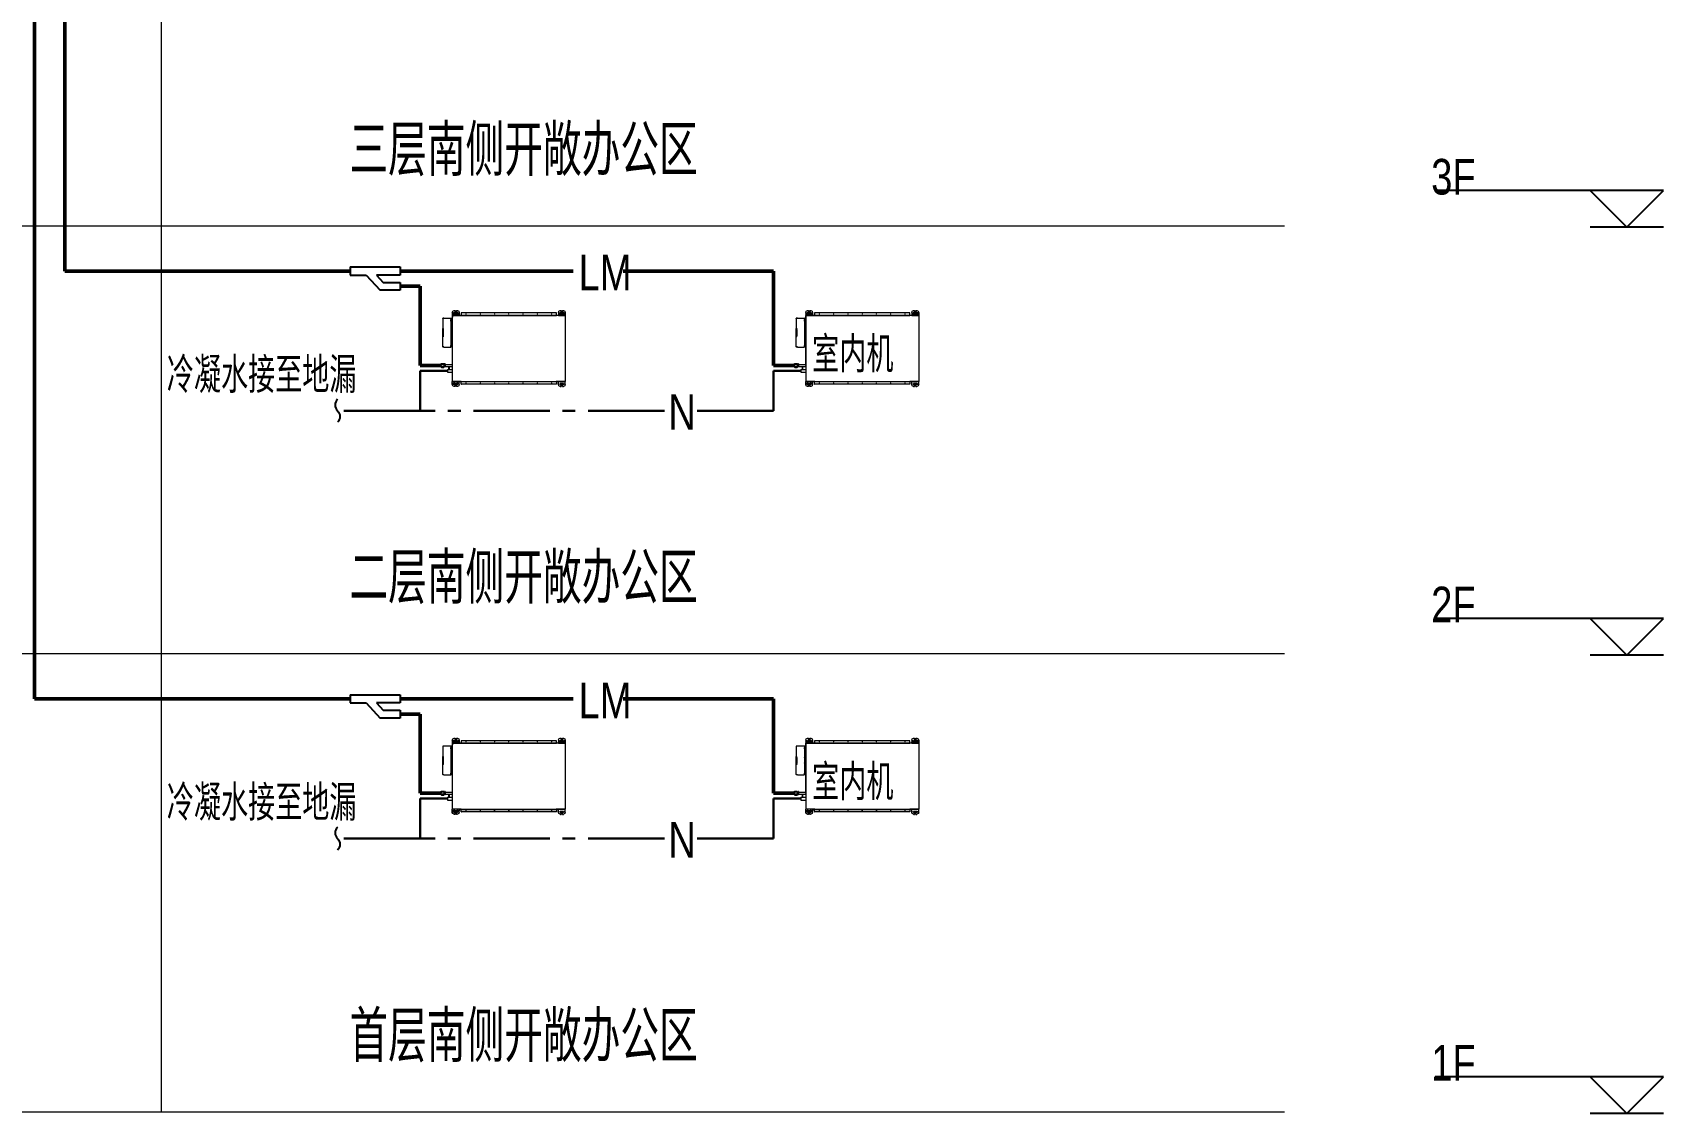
# Model space of a CAD drawing. Extents: x -562219 to -386232, y -244737 to -38219.
# Drawn here: x -447327 to -431314, y -212484 to -201873 of the extents above; entities that cross this region are included whole.
import ezdxf
from ezdxf.enums import TextEntityAlignment as Align

# ---------------------------------------------------------------- set-up
doc = ezdxf.new("R2010")
doc.units = 0
doc.header["$LTSCALE"] = 1000
doc.header["$MEASUREMENT"] = 0
doc.linetypes.add('CENTER2', pattern=[1.125, 0.75, -0.125, 0.125, -0.125])
doc.linetypes.add('SYTM$0$CENTER2', pattern=[0])
doc.layers.get('0').update_dxf_attribs({"linetype": 'CONTINUOUS'})
for name, color, linetype, lineweight in [('SYTM$0$EXHS-DIMS', 3, 'CONTINUOUS', 25), ('SYTM$0$FQCA-FZWD', 34, 'CONTINUOUS', 25), ('SYTM$0$FQCA-INAC', 3, 'CONTINUOUS', 18), ('SYTM$0$FQCA-RFGD', 210, 'SYTM$0$CENTER2', 18), ('SYTM$0$SYST-ASST', 7, 'CONTINUOUS', 18)]:
    doc.layers.add(name, color=color, linetype=linetype, lineweight=lineweight)
for name, color, linetype in [('SYTM$0$NOTE', 3, 'CONTINUOUS'), ('SYTM$0$sys-duct-PA001158$0$FQCA-BNCD', 7, 'CONTINUOUS'), ('VRV-DIM', 3, 'CONTINUOUS')]:
    doc.layers.add(name, color=color, linetype=linetype)
doc.styles.add('HZF', font='ROS', dxfattribs={"width": 0.8, "bigfont": 'JD'})
doc.styles.add('SYTM$0$Arial0.7', font='arial.ttf', dxfattribs={"width": 0.7})
doc.styles.add('SYTM$0$sys-duct-PA001158$0$Standard', font='arial.ttf')
doc.dimstyles.new('SYTM$0$sys-duct-PA001158$0$DSTYLE2', dxfattribs={"dimtxt": 25, "dimasz": 3, "dimexe": 1, "dimexo": 1.5, "dimgap": 1.5, "dimtad": 1, "dimdec": 3, "dimlfac": 10, "dimzin": 3, "dimdsep": 46, "dimtxsty": 'SYTM$0$sys-duct-PA001158$0$Standard', "dimcen": 0.09, "dimadec": 0, "dimazin": 0, "dimtp": 1, "dimtm": 1, "dimtfac": 1, "dimtdec": 3, "dimtofl": 0, "dimtmove": 2, "dimatfit": 3, "dimfxl": 0, "dimtolj": 1, "dimtzin": 0, "dimarcsym": 0})

# ---------------------------------------------------------------- blocks, each defined once
blk = doc.blocks.new('*D13')
at = {"color": 0, "lineweight": -2}
for p, q in [((577, -112), (577, -93)), ((666, -94), (580, -94)), ((669, -15), (669, -95))]:
    blk.add_line(p, q, dxfattribs=at)
at = {"color": 0}
for points in [[(580, -94), (580, -95), (577, -94)], [(666, -94), (666, -95), (669, -94)]]:
    blk.add_solid(points, dxfattribs=at)
at = {"color": 0, "insert": (623, -67), "char_height": 2.5, "attachment_point": 5, "style": 'SYTM$0$sys-duct-PA001158$0$Standard'}
blk.add_mtext('\\A1;920', dxfattribs=at)
blk = doc.blocks.new('SYTM$0$剖断线')
at = {"color": 3, "flags": 128}
blk.add_lwpolyline([(1, 0, -0.414214), (0, 0, 0.414214), (-1, 0)], format="xyb", dxfattribs=at)
blk = doc.blocks.new('SYTM$0$标高-左上')
for p, q in [((0, 0), (-3, 3)), ((-3, 3), (15.67, 3)), ((3, 3), (0, 0)), ((-3, 0), (3, 0))]:
    blk.add_line(p, q)
at = {"style": 'SYTM$0$Arial0.7'}
blk.add_attdef('LEVEL', text='', height=2.5, dxfattribs=at).set_placement((4.24, 6.61), align=Align.TOP_LEFT)
blk = doc.blocks.new('SYTM$0$2')
for p, q in [((-534.1, 324.01), (-534.1, 293.61)), ((-507.1, 342.01), (-516.1, 342.01)), ((-507.1, 343.61), (-515.1, 343.61)), ((-515.1, 343.61), (-515.1, 342.01)), ((-512.6, 325.61), (-510.1, 325.61)), ((-507.1, 343.61), (-507.1, 328.61)), ((-500.1, 323.11), (-500.1, 314.12)), ((-485.1, 343.61), (-493.1, 343.61)), ((-493.1, 343.61), (-493.1, 328.61)), ((-484.1, 342.01), (-493.1, 342.01)), ((-487.6, 325.61), (-490.1, 325.61)), ((-485.1, 343.61), (-485.1, 342.01)), ((-466.1, 324.01), (-466.1, 293.61)), ((507.9, 324.01), (507.9, 293.61)), ((534.9, 342.01), (525.9, 342.01)), ((534.9, 343.61), (526.9, 343.61)), ((526.9, 343.61), (526.9, 342.01)), ((529.4, 325.61), (531.9, 325.61)), ((534.9, 343.61), (534.9, 328.61)), ((541.9, 323.11), (541.9, 314.12)), ((556.9, 343.61), (548.9, 343.61)), ((548.9, 343.61), (548.9, 328.61)), ((557.9, 342.01), (548.9, 342.01)), ((554.4, 325.61), (551.9, 325.61)), ((556.9, 343.61), (556.9, 342.01)), ((575.9, 324.01), (575.9, 293.61)), ((-466.1, 293.61), (-534.1, 293.61)), ((-534.1, 293.61), (-533.1, 293.61)), ((-534.1, 293.61), (-534.1, -353.39)), ((-532.1, 293.61), (573.9, 293.61)), ((-469.1, 308.61), (-531.1, 308.61)), ((-487.6, 318.61), (-512.6, 318.61)), ((-487.6, 311.61), (-512.6, 311.61)), ((-465.1, 294.61), (-465.1, 293.61)), ((-465.1, 294.61), (-446.1, 294.61)), ((-465.1, 293.61), (-446.1, 293.61)), ((-447.1, 294.61), (-447.1, 318.61)), ((-447.1, 318.61), (488.9, 318.61)), ((488.9, 294.61), (-447.1, 294.61)), ((-446.1, 318.61), (-445.1, 318.61)), ((487.9, 293.61), (-446.1, 293.61)), ((506.9, 294.61), (487.9, 294.61)), ((506.9, 293.61), (487.9, 293.61)), ((488.9, 318.61), (488.9, 294.61)), ((506.9, 294.61), (506.9, 293.61)), ((575.9, 293.61), (507.9, 293.61)), ((572.9, 308.61), (510.9, 308.61)), ((554.4, 318.61), (529.4, 318.61)), ((554.4, 311.61), (529.4, 311.61)), ((573.9, 292.61), (573.9, 278.61)), ((573.9, 278.61), (574.9, 278.61)), ((574.9, 292.61), (574.9, 278.61)), ((576.9, 294.61), (575.9, 294.61)), ((575.9, 294.61), (575.9, -354.39)), ((576.9, 294.61), (576.9, 270.81)), ((577.9, 273.31), (576.9, 273.31)), ((576.9, 253.31), (576.9, 273.31)), ((576.9, 265.81), (576.9, 160.71)), ((576.9, 163.21), (576.9, 153.21)), ((577.9, 163.21), (576.9, 163.21)), ((577.9, 253.31), (577.9, 273.31)), ((587.9, 253.31), (577.9, 253.31)), ((587.9, 252.31), (577.9, 252.31)), ((577.9, 163.21), (577.9, 153.21)), ((587.9, 238.31), (587.9, 252.31)), ((588.9, 238.31), (587.9, 238.31)), ((588.9, 266.01), (588.9, -15.59)), ((588.9, 238.31), (588.9, 252.31)), ((657.6, 267.01), (589.9, 267.01)), ((657.6, 267.01), (657.6, 265.41)), ((657.6, 266.21), (668.9, 266.21)), ((657.6, 265.41), (668.9, 265.41)), ((663.3, 155.21), (663.3, 162.21)), ((668.9, 165.21), (666.3, 165.21)), ((668.9, 264.41), (668.9, 266.21)), ((668.9, 264.41), (668.9, 165.21)), ((668.9, 85.21), (668.9, 165.21)), ((576.9, 155.71), (576.9, 96.71)), ((576.9, 89.21), (576.9, 99.21)), ((576.9, 91.71), (576.9, 16.91)), ((577.9, 89.21), (576.9, 89.21)), ((576.9, -0.59), (576.9, 19.41)), ((576.9, 11.91), (576.9, -195.99)), ((586.9, 153.21), (577.9, 153.21)), ((586.4, 152.21), (577.9, 152.21)), ((586.4, 100.21), (577.9, 100.21)), ((586.9, 99.21), (577.9, 99.21)), ((577.9, 89.21), (577.9, 99.21)), ((577.9, -0.59), (577.9, 19.41)), ((579.9, 148.21), (579.9, 104.21)), ((586.9, 151.21), (582.9, 151.21)), ((586.9, 101.21), (582.9, 101.21)), ((586.9, 151.71), (586.9, 151.21)), ((586.9, 151.21), (586.9, 101.21)), ((586.9, 101.21), (586.9, 100.71)), ((587.9, 152.21), (587.9, 100.21)), ((664.6, 155.21), (663.3, 155.21)), ((663.3, 88.21), (663.3, 95.21)), ((664.6, 95.21), (663.3, 95.21)), ((663.8, 155.21), (663.8, 95.21)), ((664.6, 155.21), (664.6, 95.21)), ((668.9, 85.21), (666.3, 85.21)), ((668.9, -13.99), (668.9, 85.21)), ((587.9, -0.59), (577.9, -0.59)), ((587.9, -1.59), (577.9, -1.59)), ((587.9, -15.59), (587.9, -1.59)), ((588.9, -15.59), (587.9, -15.59)), ((588.9, -15.59), (588.9, -1.59)), ((657.6, -16.59), (589.9, -16.59)), ((657.6, -16.59), (657.6, -14.99)), ((657.6, -14.99), (668.9, -14.99)), ((657.6, -15.79), (668.9, -15.79)), ((668.9, -13.99), (668.9, -15.79)), ((576.9, -195.99), (575.9, -195.99)), ((644.9, -205.91), (575.9, -205.91)), ((575.9, -210.09), (606.7, -210.09)), ((622.4, -235.39), (575.9, -235.39)), ((622.4, -264.39), (575.9, -264.39)), ((575.9, -306.01), (575.9, -354.39)), ((644.9, -186.86), (576.9, -186.86)), ((606.7, -210.09), (606.7, -235.39)), ((606.7, -210.09), (611.7, -211.91)), ((611.7, -212.19), (611.7, -211.91)), ((611.7, -212.19), (611.7, -235.47)), ((622.9, -235.89), (622.9, -263.89)), ((644.9, -184.74), (644.9, -207.21)), ((645.9, -180.87), (650.9, -180.86)), ((645.9, -188.62), (650.9, -188.62)), ((645.9, -204.15), (650.9, -204.15)), ((645.9, -211.92), (650.9, -211.91)), ((651.9, -184.74), (651.9, -207.21)), ((651.9, -186.86), (656.9, -186.85)), ((651.9, -205.91), (656.9, -205.9)), ((656.9, -209.95), (656.9, -181.73)), ((658.85, -206.04), (683, -206.04)), ((658.9, -186.64), (682.95, -186.64)), ((682.95, -176.8), (658.92, -176.8)), ((682.86, -216.02), (658.98, -216.02)), ((684.82, -212.54), (692.16, -210.06)), ((684.94, -181.46), (692.16, -184.14)), ((684.95, -210.06), (684.95, -181.71)), ((692.16, -184.14), (692.16, -210.06)), ((-466.1, -354.39), (-534.1, -354.39)), ((-534.1, -384.79), (-534.1, -354.39)), ((-533.1, -354.39), (-445.7, -354.39)), ((-507.1, -402.79), (-516.1, -402.79)), ((-515.1, -404.39), (-515.1, -402.79)), ((-507.1, -404.39), (-515.1, -404.39)), ((-487.6, -372.39), (-512.6, -372.39)), ((-487.6, -379.39), (-512.6, -379.39)), ((-512.6, -386.39), (-510.1, -386.39)), ((-507.1, -404.39), (-507.1, -389.39)), ((-500.1, -374.89), (-500.1, -383.88)), ((-493.1, -404.39), (-493.1, -389.39)), ((-484.1, -402.79), (-493.1, -402.79)), ((-485.1, -404.39), (-493.1, -404.39)), ((-487.6, -386.39), (-490.1, -386.39)), ((-485.1, -404.39), (-485.1, -402.79)), ((-466.1, -384.79), (-466.1, -354.39)), ((-465.1, -355.39), (-465.1, -354.39)), ((-465.1, -354.39), (-446.1, -354.39)), ((-465.1, -355.39), (-446.1, -355.39)), ((-447.1, -355.39), (-447.1, -379.39)), ((488.9, -355.39), (-447.1, -355.39)), ((-447.1, -379.39), (488.9, -379.39)), ((487.9, -354.39), (-446.1, -354.39)), ((-446.1, -379.39), (-445.1, -379.39)), ((487.9, -379.39), (486.9, -379.39)), ((487.5, -354.39), (574.9, -354.39)), ((506.9, -354.39), (487.9, -354.39)), ((506.9, -355.39), (487.9, -355.39)), ((488.9, -379.39), (488.9, -355.39)), ((506.9, -355.39), (506.9, -354.39)), ((507.9, -354.39), (575.9, -354.39)), ((507.9, -384.79), (507.9, -354.39)), ((510.9, -369.39), (572.9, -369.39)), ((525.9, -402.79), (534.9, -402.79)), ((526.9, -404.39), (526.9, -402.79)), ((526.9, -404.39), (534.9, -404.39)), ((529.4, -372.39), (554.4, -372.39)), ((554.4, -379.39), (529.4, -379.39)), ((529.4, -386.39), (531.9, -386.39)), ((534.9, -404.39), (534.9, -389.39)), ((541.9, -374.89), (541.9, -383.88)), ((548.9, -404.39), (548.9, -389.39)), ((548.9, -402.79), (557.9, -402.79)), ((548.9, -404.39), (556.9, -404.39)), ((554.4, -386.39), (551.9, -386.39)), ((556.9, -404.39), (556.9, -402.79)), ((575.9, -384.79), (575.9, -354.39))]:
    blk.add_line(p, q)
for centre, radius in [((-528.1, 320.11), 1.6), ((513.9, 320.11), 1.6), ((-515.1, 301.91), 2.15), ((-485.1, 301.91), 2.15), ((-399.1, 308.61), 1.6), ((-259.1, 308.61), 1.6), ((-119.1, 308.61), 1.6), ((20.9, 308.61), 1.6), ((160.9, 308.61), 1.6), ((300.9, 308.61), 1.6), ((440.9, 308.61), 1.6), ((526.9, 301.91), 2.15), ((556.9, 301.91), 2.15), ((-528.1, -380.89), 1.6), ((-399.1, -369.39), 1.6), ((-259.1, -369.39), 1.6), ((-119.1, -369.39), 1.6), ((20.9, -369.39), 1.6), ((160.9, -369.39), 1.6), ((300.9, -369.39), 1.6), ((440.9, -369.39), 1.6), ((526.9, -362.69), 2.15), ((556.9, -362.69), 2.15), ((569.9, -380.89), 1.6)]:
    blk.add_circle(centre, radius)
for centre, radius, start, end in [((-516.1, 324.01), 18, 90, 180), ((-512.6, 318.61), 7, 90, 270), ((-510.1, 328.61), 3, 270, 0), ((-490.1, 328.61), 3, 180, 270), ((-487.6, 318.61), 7, 270, 90), ((-484.1, 324.01), 18, 0, 90), ((525.9, 324.01), 18, 90, 180), ((529.4, 318.61), 7, 90, 270), ((531.9, 328.61), 3, 270, 0), ((551.9, 328.61), 3, 180, 270), ((554.4, 318.61), 7, 270, 90), ((557.9, 324.01), 18, 0, 90), ((-531.1, 305.61), 3, 90, 180), ((-469.1, 305.61), 3, 0, 90), ((510.9, 305.61), 3, 90, 180), ((572.9, 305.61), 3, 0, 90), ((573.9, 292.61), 1, 0, 90), ((577.9, 253.31), 1, 180, 270), ((587.9, 252.31), 1, 0, 90), ((589.9, 266.01), 1, 90, 180), ((589.9, 266.01), 0.2, 90, 180), ((589.9, 266.01), 0.2, 90, 180), ((666.3, 162.21), 3, 90, 180), ((577.9, 153.21), 1, 180, 270), ((577.9, 99.21), 1, 90, 180), ((582.9, 148.21), 3, 90, 180), ((582.9, 104.21), 3, 180, 270), ((586.4, 151.71), 0.5, 0, 90), ((586.4, 100.71), 0.5, 270, 0), ((586.9, 152.21), 1, 0, 90), ((586.9, 100.21), 1, 270, 0), ((666.3, 88.21), 3, 180, 270), ((577.9, -0.59), 1, 180, 270), ((587.9, -1.59), 1, 0, 90), ((589.9, -15.59), 1, 180, 270), ((589.9, -15.59), 1, 180, 270), ((589.9, -15.59), 0.2, 180, 270), ((589.9, -15.59), 0.2, 180, 270), ((589.9, -15.59), 0.2, 180, 270), ((622.4, -235.89), 0.5, 0, 90), ((622.4, -263.89), 0.5, 270, 0), ((652.89, -208.06), 8.03, 150.873859, 208.679537), ((652.93, -184.74), 8.03, 151.097162, 208.902837), ((675.53, -196.39), 30.63, 165.31869, 194.68131), ((643.87, -184.74), 8.03, 331.097162, 28.902838), ((621.27, -196.39), 30.63, 345.31869, 14.68131), ((643.92, -208.06), 8.03, 331.320469, 29.126141), ((663.86, -210.96), 7.03, 135.513041, 226.019735), ((663.94, -181.73), 7.03, 135.69345, 224.30655), ((681.73, -196.4), 24.83, 156.843418, 202.832737), ((677.97, -210.96), 7.03, 313.98026, 44.408909), ((677.92, -181.71), 7.03, 315.69345, 44.30655), ((660.12, -196.39), 24.83, 337.127991, 23.156582), ((-533.1, -353.39), 1, 180, 270), ((-516.1, -384.79), 18, 180, 270), ((-512.6, -379.39), 7, 90, 270), ((-510.1, -389.39), 3, 0, 90), ((-490.1, -389.39), 3, 90, 180), ((-487.6, -379.39), 7, 270, 90), ((-484.1, -384.79), 18, 270, 0), ((510.9, -366.39), 3, 180, 270), ((525.9, -384.79), 18, 180, 270), ((529.4, -379.39), 7, 90, 270), ((531.9, -389.39), 3, 0, 90), ((551.9, -389.39), 3, 90, 180), ((554.4, -379.39), 7, 270, 90), ((557.9, -384.79), 18, 270, 0), ((572.9, -366.39), 3, 270, 0), ((574.9, -353.39), 1, 270, 0)]:
    blk.add_arc(centre, radius, start, end)
dim = blk.add_linear_dim(base=(576.9, -94.41), p1=(668.9, -13.99), p2=(576.9, -113.6), angle=180, dimstyle='SYTM$0$sys-duct-PA001158$0$DSTYLE2', override={"dimtxt": 2.5, "dimdec": 0})
dim.commit()
dim.dimension.update_dxf_attribs({"geometry": '*D13', "text_midpoint": (622.9, -66.9), "dimtype": 128})

msp = doc.modelspace()

# ---------------------------------------------------------------- linework, layer by layer
at = {"layer": 'SYTM$0$FQCA-FZWD', "lineweight": 50}
for p, q in [((-447309, -208414), (-447309, -194311)), ((-447010, -204214), (-447010, -194620)), ((-444400, -204214), (-447010, -204214)), ((-444209, -204214), (-444400, -204214)), ((-442018, -204214), (-443717, -204214)), ((-440052, -204214), (-441527, -204214)), ((-440052, -204214), (-440052, -205141)), ((-443717, -204364), (-443522, -204364)), ((-443522, -204364), (-443522, -205141)), ((-443322, -205141), (-443522, -205141)), ((-439852, -205141), (-440052, -205141)), ((-444400, -208414), (-447309, -208414)), ((-444209, -208414), (-444400, -208414)), ((-442018, -208414), (-443717, -208414)), ((-440052, -208414), (-441527, -208414)), ((-440052, -208414), (-440052, -209341)), ((-443717, -208564), (-443522, -208564)), ((-443522, -208564), (-443522, -209341)), ((-443322, -209341), (-443522, -209341)), ((-439852, -209341), (-440052, -209341))]:
    msp.add_line(p, q, dxfattribs=at)
at = {"layer": 'SYTM$0$FQCA-RFGD', "linetype": 'CENTER2', "lineweight": 30}
for p, q in [((-443253, -205194), (-443522, -205194)), ((-443522, -205194), (-443522, -205586)), ((-439783, -205194), (-440052, -205194)), ((-440052, -205194), (-440052, -205586)), ((-443522, -205586), (-444333, -205586)), ((-441123, -205586), (-443522, -205586)), ((-440052, -205586), (-440804, -205586)), ((-443253, -209394), (-443522, -209394)), ((-443522, -209394), (-443522, -209786)), ((-439783, -209394), (-440052, -209394)), ((-440052, -209394), (-440052, -209786)), ((-443522, -209786), (-444333, -209786)), ((-441123, -209786), (-443522, -209786)), ((-440052, -209786), (-440804, -209786))]:
    msp.add_line(p, q, dxfattribs=at)
at = {"layer": 'SYTM$0$sys-duct-PA001158$0$FQCA-BNCD'}
for p, q in [((-444209, -204174), (-444209, -204253)), ((-444209, -204174), (-443717, -204174)), ((-444209, -204253), (-444052, -204253)), ((-444052, -204253), (-443914, -204403)), ((-443951, -204253), (-443886, -204325)), ((-443717, -204253), (-443951, -204253)), ((-443717, -204174), (-443717, -204253)), ((-443717, -204403), (-443914, -204403)), ((-443886, -204325), (-443717, -204325)), ((-443717, -204325), (-443717, -204403)), ((-444209, -208374), (-444209, -208453)), ((-444209, -208374), (-443717, -208374)), ((-444209, -208453), (-444052, -208453)), ((-444052, -208453), (-443914, -208603)), ((-443951, -208453), (-443886, -208525)), ((-443717, -208453), (-443951, -208453)), ((-443717, -208374), (-443717, -208453)), ((-443717, -208603), (-443914, -208603)), ((-443886, -208525), (-443717, -208525)), ((-443717, -208525), (-443717, -208603))]:
    msp.add_line(p, q, dxfattribs=at)
at = {"layer": 'SYTM$0$SYST-ASST'}
for p, q in [((-446061, -212469), (-446061, -195369)), ((-462232, -203769), (-435035, -203769)), ((-462232, -207969), (-435035, -207969)), ((-462232, -212469), (-435035, -212469))]:
    msp.add_line(p, q, dxfattribs=at)

# ---------------------------------------------------------------- block references
at = {"layer": 'SYTM$0$FQCA-FZWD', "xscale": -112.5, "yscale": 112.5, "zscale": 112.5, "rotation": 270}
for p in [(-444333, -205586), (-444333, -209786)]:
    msp.add_blockref('SYTM$0$剖断线', p, dxfattribs=at)
at = {"layer": 'SYTM$0$FQCA-INAC', "xscale": -1}
for p in [(-442630, -204944), (-439160, -204944), (-442630, -209144), (-439160, -209144)]:
    msp.add_blockref('SYTM$0$2', p, dxfattribs=at)
at = {"layer": 'SYTM$0$NOTE', "xscale": -120, "yscale": 120, "zscale": 120}
for p in [(-431674, -203784), (-431674, -207984), (-431674, -212484)]:
    msp.add_blockref('SYTM$0$标高-左上', p, dxfattribs=at)

# ---------------------------------------------------------------- texts
at = {"layer": 'SYTM$0$EXHS-DIMS', "style": 'HZF', "width": 0.8}
for s, height, p in [('三层南侧开敞办公区', 500, (-444216, -203280)), ('室内机', 350, (-439672, -205209)), ('冷凝水接至地漏', 350, (-446009, -205411)), ('二层南侧开敞办公区', 500, (-444216, -207480)), ('室内机', 350, (-439672, -209409)), ('冷凝水接至地漏', 350, (-446009, -209611)), ('首层南侧开敞办公区', 500, (-444216, -211980))]:
    msp.add_text(s, height=height, dxfattribs=at).set_placement(p)
at = {"layer": 'SYTM$0$NOTE', "style": 'HZF', "width": 0.8}
for s, p in [('3F', (-433594, -203463)), ('2F', (-433594, -207663)), ('1F', (-433594, -212163))]:
    msp.add_text(s, height=350, dxfattribs=at).set_placement(p)
at = {"layer": 'VRV-DIM', "color": 7, "style": 'HZF', "width": 0.8}
for s, p in [('LM', (-441966, -204404)), ('N', (-441085, -205773)), ('LM', (-441966, -208604)), ('N', (-441085, -209973))]:
    msp.add_text(s, height=350, dxfattribs=at).set_placement(p)

doc.saveas('drawing.dxf')
